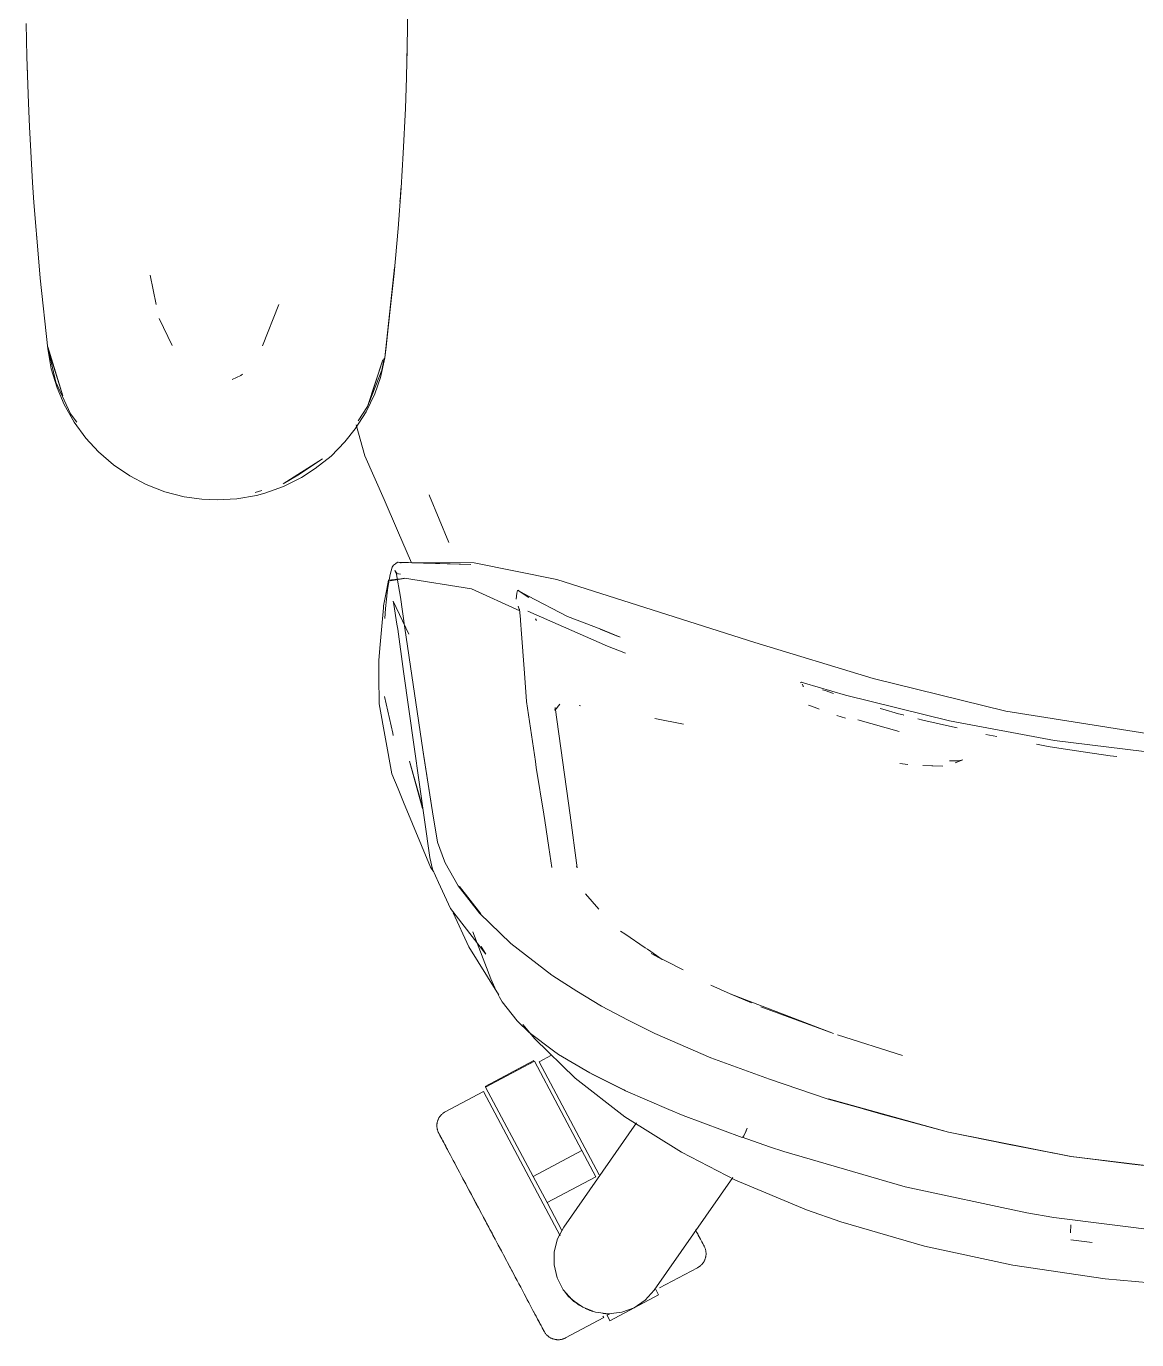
# Model space of a CAD drawing. Header units: millimetres. Extents: x 155927 to 295199, y -4084 to 97293.
# Drawn here: x 168402.3 to 168684.1, y 23020 to 23353.4 of the extents above; entities that cross this region are included whole.
import ezdxf

# ---------------------------------------------------------------- set-up
doc = ezdxf.new("R2010")
doc.units = ezdxf.units.MM
doc.header["$MEASUREMENT"] = 0
doc.layers.add('G-IMPT', color=8, linetype='CONTINUOUS', lineweight=9)
doc.layers.add('I-FURN', color=8, linetype='CONTINUOUS', lineweight=9)

msp = doc.modelspace()

# ---------------------------------------------------------------- linework, layer by layer
at = {"layer": 'G-IMPT'}
for p, q in [((168499.09, 23352.67), (168499.16, 23358.14)), ((168402.32, 23354.03), (168402.49, 23345.61)), ((168499.09, 23352.67), (168498.79, 23340.37)), ((168498.95, 23345.89), (168498.95, 23347.97)), ((168402.88, 23333.86), (168402.49, 23345.61)), ((168402.63, 23340.68), (168402.61, 23342.17)), ((168402.74, 23338.74), (168402.63, 23340.68)), ((168498.5, 23332.49), (168498.79, 23340.37)), ((168402.88, 23333.86), (168403.13, 23327.83)), ((168498.5, 23332.49), (168497.96, 23321.18)), ((168403.94, 23313.69), (168403.13, 23327.83)), ((168497.4, 23312.31), (168497.96, 23321.18)), ((168404.27, 23308.6), (168403.94, 23313.69)), ((168497.4, 23312.31), (168496.67, 23302.02)), ((168497.26, 23310.27), (168497.13, 23308.85)), ((168497.26, 23310.27), (168497.35, 23312.17)), ((168404.27, 23308.6), (168405.51, 23293.55)), ((168404.92, 23300.42), (168405.08, 23298.75)), ((168495.69, 23290.62), (168496.67, 23302.02)), ((168405.51, 23293.55), (168405.86, 23289.42)), ((168433.73, 23290.21), (168435.31, 23282.77)), ((168493.33, 23269.19), (168495.79, 23292.14)), ((168493.33, 23269.19), (168495.69, 23290.62)), ((168495.79, 23292.14), (168493.67, 23272.01)), ((168405.86, 23289.42), (168407.76, 23271.49)), ((168466.43, 23282.71), (168462.29, 23272.28)), ((168439.34, 23272.38), (168436.07, 23279.16)), ((168407.76, 23272.01), (168411.6, 23259.54)), ((168407.76, 23272.01), (168408.68, 23268.69)), ((168407.76, 23271.49), (168408.66, 23266.45)), ((168409.81, 23263.04), (168407.89, 23271.44)), ((168493.33, 23269.19), (168493.67, 23272.01)), ((168410.13, 23261.58), (168408.66, 23266.45)), ((168411.6, 23259.54), (168408.68, 23268.69)), ((168488.93, 23256.84), (168492.75, 23268.69)), ((168489.84, 23259.54), (168492.75, 23268.69)), ((168493.33, 23269.19), (168492.18, 23264.23)), ((168493.12, 23269.11), (168492.54, 23266.06)), ((168409.81, 23263.04), (168413.55, 23254.97)), ((168454.54, 23263.74), (168456.76, 23264.76)), ((168456.76, 23264.76), (168457.22, 23265.05)), ((168492.54, 23266.06), (168489.34, 23257.87)), ((168490.73, 23260.09), (168492.18, 23264.23)), ((168411.94, 23257.35), (168410.13, 23261.58)), ((168488.54, 23255.51), (168490.73, 23260.09)), ((168488.93, 23256.84), (168489.84, 23259.54)), ((168411.94, 23257.35), (168414.45, 23252.91)), ((168488.93, 23256.84), (168486.51, 23253.26)), ((168489.21, 23257.54), (168488.93, 23256.84)), ((168415.14, 23252.86), (168413.55, 23254.97)), ((168417.44, 23248.82), (168414.45, 23252.91)), ((168488.54, 23255.51), (168485.81, 23251.19)), ((168483.19, 23247.88), (168485.81, 23251.19)), ((168488.25, 23244.35), (168486, 23252.17)), ((168417.44, 23248.82), (168420.61, 23245.38)), ((168479.64, 23244.27), (168483.19, 23247.88)), ((168424.45, 23242.06), (168420.61, 23245.38)), ((168467.51, 23237.23), (168477.46, 23243.55)), ((168471.19, 23239.39), (168477.46, 23243.55)), ((168479.64, 23244.27), (168475.66, 23241.09)), ((168488.25, 23244.35), (168493.11, 23233.23)), ((168428.61, 23239.23), (168424.45, 23242.06)), ((168472.12, 23238.82), (168475.66, 23241.09)), ((168428.61, 23239.23), (168432.78, 23237.04)), ((168432.78, 23237.04), (168437.49, 23235.21)), ((168467.61, 23236.58), (168462.83, 23234.87)), ((168467.51, 23237.23), (168471.19, 23239.39)), ((168467.61, 23236.58), (168472.12, 23238.82)), ((168442.36, 23233.95), (168437.49, 23235.21)), ((168442.36, 23233.95), (168446.87, 23233.3)), ((168450.72, 23233.13), (168446.87, 23233.3)), ((168450.72, 23233.13), (168455.76, 23233.42)), ((168455.76, 23233.42), (168460.71, 23234.3)), ((168462.06, 23235.56), (168460.37, 23235.05)), ((168460.71, 23234.3), (168462.83, 23234.87)), ((168493.11, 23233.23), (168496.53, 23225.39)), ((168504.53, 23234.45), (168504.64, 23234.19)), ((168509.56, 23222.33), (168504.64, 23234.19)), ((168496.53, 23225.39), (168500.1, 23217.22)), ((168495.48, 23216.59), (168495.16, 23216.06)), ((168495.48, 23216.59), (168495.97, 23216.97)), ((168496.55, 23217.36), (168495.97, 23216.97)), ((168496.55, 23217.36), (168497.41, 23217.17)), ((168515.11, 23216.75), (168496.66, 23217.33)), ((168496.66, 23217.33), (168497.13, 23217.23)), ((168515.11, 23216.75), (168497.13, 23217.23)), ((168515.99, 23217.19), (168497.13, 23217.23)), ((168497.13, 23217.23), (168497.3, 23217.2)), ((168497.41, 23217.17), (168497.3, 23217.2)), ((168536.95, 23212.99), (168515.99, 23217.19)), ((168494.07, 23210.91), (168494.61, 23214.19)), ((168498.21, 23213.21), (168494.26, 23212.82)), ((168494.61, 23214.19), (168495.16, 23216.06)), ((168494.67, 23212.59), (168498.25, 23213.27)), ((168494.67, 23212.59), (168498.21, 23213.21)), ((168496.2, 23214.7), (168495.8, 23215.2)), ((168496.36, 23214.11), (168495.8, 23215.2)), ((168496.36, 23214.11), (168496.19, 23214.73)), ((168496.19, 23214.73), (168497.3, 23208.46)), ((168496.74, 23214.38), (168496.2, 23214.7)), ((168496.74, 23214.38), (168497.24, 23214.3)), ((168515.29, 23210.56), (168498.25, 23213.27)), ((168587.19, 23197), (168536.95, 23212.99)), ((168493.81, 23210.5), (168493, 23206.25)), ((168493.48, 23205.61), (168493.99, 23210.3)), ((168493.81, 23210.5), (168494.26, 23212.82)), ((168494.07, 23210.91), (168493.99, 23210.3)), ((168515.29, 23210.56), (168527.59, 23204.97)), ((168526.82, 23209.48), (168526.97, 23210.17)), ((168526.97, 23210.17), (168527.1, 23210.2)), ((168527.1, 23210.2), (168527.27, 23210.23)), ((168527.1, 23210.2), (168529.81, 23208.36)), ((168527.1, 23210.2), (168529.56, 23208.85)), ((168492.96, 23205.78), (168493, 23206.25)), ((168499.4, 23199.06), (168495.39, 23207.49)), ((168495.39, 23207.49), (168495.54, 23206.62)), ((168495.54, 23206.62), (168496.37, 23201.6)), ((168498.41, 23200.61), (168497.3, 23208.46)), ((168526.66, 23207.95), (168526.82, 23209.48)), ((168527.14, 23206.22), (168527.41, 23205.45)), ((168539.67, 23203.57), (168529.56, 23208.85)), ((168492.15, 23196.46), (168492.96, 23205.78)), ((168493.48, 23205.61), (168493.26, 23203.02)), ((168527.43, 23205.38), (168527.41, 23205.45)), ((168527.72, 23202.92), (168527.43, 23205.38)), ((168527.72, 23202.92), (168527.76, 23202.55)), ((168549.77, 23196.02), (168529.61, 23204.94)), ((168531.78, 23202.56), (168531.51, 23203)), ((168539.67, 23203.57), (168548.14, 23200.31)), ((168496.37, 23201.6), (168496.59, 23200.31)), ((168498.02, 23189.64), (168496.59, 23200.31)), ((168502.97, 23169.73), (168498.41, 23200.61)), ((168528.01, 23199.14), (168527.76, 23202.55)), ((168553.03, 23198.3), (168547.93, 23200.32)), ((168547.93, 23200.32), (168552.46, 23198.53)), ((168548.14, 23200.31), (168553.03, 23198.3)), ((168492.15, 23196.46), (168491.81, 23192.5)), ((168528.01, 23199.14), (168528.65, 23190.3)), ((168587.19, 23197), (168617.17, 23187.82)), ((168554.36, 23194.27), (168549.77, 23196.02)), ((168491.81, 23192.5), (168491.81, 23188.33)), ((168498.02, 23189.64), (168504.7, 23142.43)), ((168529.27, 23182.05), (168528.65, 23190.3)), ((168491.84, 23181.36), (168491.81, 23188.33)), ((168598.76, 23186.77), (168598.99, 23186.86)), ((168598.99, 23186.86), (168599.22, 23186.81)), ((168599.53, 23185.77), (168599.15, 23186.38)), ((168599.22, 23186.81), (168599.52, 23186.73)), ((168599.52, 23186.73), (168599.79, 23186.67)), ((168610.21, 23183.59), (168599.79, 23186.67)), ((168650.85, 23179.51), (168617.17, 23187.82)), ((168493.25, 23183.23), (168495.29, 23173.92)), ((168599.53, 23185.77), (168599.38, 23185.98)), ((168605.02, 23184.75), (168604.36, 23184.99)), ((168605.02, 23184.75), (168607.11, 23184.01)), ((168636.53, 23177.05), (168610.21, 23183.59)), ((168491.84, 23181.36), (168495.08, 23163.67)), ((168529.28, 23181.97), (168529.27, 23182.05)), ((168529.28, 23181.97), (168531.49, 23166.76)), ((168537.66, 23181.32), (168536.41, 23179.75)), ((168536.45, 23179.96), (168536.49, 23180.2)), ((168536.54, 23180.46), (168536.49, 23180.2)), ((168540.28, 23153.13), (168536.54, 23180.46)), ((168542.6, 23180.96), (168542.95, 23180.92)), ((168602.46, 23180.47), (168600.8, 23181.08)), ((168602.46, 23180.47), (168603.47, 23180.09)), ((168619.64, 23180.01), (168618.95, 23180.22)), ((168623.64, 23178.9), (168619.64, 23180.01)), ((168569.08, 23176.28), (168561.82, 23177.7)), ((168610.22, 23177.75), (168608.01, 23178.48)), ((168613.31, 23177.31), (168623.78, 23174.38)), ((168623.64, 23178.9), (168624.78, 23178.58)), ((168624.78, 23178.58), (168624.96, 23178.53)), ((168629.8, 23177.28), (168628.5, 23177.61)), ((168629.8, 23177.28), (168636.55, 23175.72)), ((168636.53, 23177.05), (168663.2, 23172.11)), ((168650.85, 23179.51), (168688.76, 23173.51)), ((168495.29, 23173.92), (168495.45, 23173.35)), ((168638.52, 23175.27), (168636.55, 23175.72)), ((168648.57, 23173.07), (168645.76, 23173.61)), ((168502.97, 23169.73), (168505.3, 23154.54)), ((168658.67, 23171.14), (168661.58, 23170.59)), ((168663.2, 23170.34), (168661.58, 23170.59)), ((168663.2, 23172.11), (168690.12, 23168.82)), ((168668.83, 23169.49), (168663.2, 23170.34)), ((168499.57, 23166.85), (168502.93, 23154.96)), ((168499.57, 23166.85), (168502.82, 23154.86)), ((168503.06, 23169.13), (168505.36, 23153.97)), ((168503.06, 23169.13), (168505.3, 23154.54)), ((168531.49, 23166.76), (168531.73, 23165.21)), ((168626.03, 23166.02), (168623.94, 23166.23)), ((168638.89, 23166.94), (168636.59, 23166.91)), ((168636.73, 23166.9), (168636.59, 23166.91)), ((168639.94, 23167.16), (168637.99, 23166.47)), ((168638.89, 23166.94), (168639.94, 23167.16)), ((168668.83, 23169.49), (168677.35, 23168.2)), ((168677.35, 23168.2), (168679.01, 23168.01)), ((168495.08, 23163.67), (168496.67, 23159.81)), ((168531.73, 23165.21), (168533.6, 23153.43)), ((168634.88, 23165.62), (168629.83, 23165.71)), ((168629.83, 23165.71), (168632.1, 23165.63)), ((168634.88, 23165.62), (168632.1, 23165.63)), ((168498.06, 23156.44), (168496.67, 23159.81)), ((168504.86, 23139.99), (168498.06, 23156.44)), ((168506.66, 23146.3), (168505.36, 23153.97)), ((168533.86, 23151.78), (168533.6, 23153.43)), ((168540.28, 23153.13), (168542.06, 23139.77)), ((168534.92, 23144.94), (168533.86, 23151.78)), ((168508.41, 23141.5), (168506.66, 23146.3)), ((168534.92, 23144.94), (168535.67, 23139.87)), ((168504.7, 23142.43), (168505.35, 23139.43)), ((168505.63, 23138.82), (168504.86, 23139.99)), ((168508.41, 23141.5), (168508.63, 23141.08)), ((168511.92, 23135.25), (168508.63, 23141.08)), ((168542.06, 23139.77), (168541.91, 23140.24)), ((168506.91, 23136.07), (168505.35, 23139.43)), ((168509.98, 23129.49), (168506.91, 23136.07)), ((168517.34, 23128.28), (168511.92, 23135.25)), ((168512.24, 23135.02), (168517.64, 23128.07)), ((168512.24, 23135.02), (168514.83, 23131.65)), ((168547.56, 23129.27), (168544.22, 23133.18)), ((168517.64, 23128.07), (168514.83, 23131.65)), ((168518.89, 23117.84), (168509.98, 23129.49)), ((168514.6, 23119.73), (168510.62, 23128.36)), ((168517.34, 23128.28), (168525.24, 23120.55)), ((168515.66, 23123.5), (168520.17, 23111.59)), ((168554.19, 23123), (168553.09, 23123.75)), ((168559.32, 23119.51), (168554.19, 23123)), ((168521.73, 23108.28), (168514.6, 23119.73)), ((168518.89, 23117.84), (168517.78, 23119.79)), ((168525.24, 23120.55), (168535.67, 23112.53)), ((168559.9, 23119.11), (168559.32, 23119.51)), ((168563.66, 23116.55), (168559.9, 23119.11)), ((168563.66, 23116.55), (168560.88, 23118.06)), ((168568.99, 23113.87), (168560.88, 23118.06)), ((168521.24, 23109.36), (168520.17, 23111.59)), ((168535.67, 23112.53), (168535.93, 23112.36)), ((168542.03, 23108.47), (168535.93, 23112.36)), ((168576.03, 23110), (168580.88, 23107.8)), ((168522.42, 23106.93), (168521.24, 23109.36)), ((168521.73, 23108.28), (168522.23, 23107.52)), ((168522.42, 23106.93), (168523.03, 23105.79)), ((168542.03, 23108.47), (168548.26, 23104.71)), ((168580.88, 23107.8), (168586.32, 23105.49)), ((168580.88, 23107.8), (168587.96, 23105.08)), ((168523.03, 23105.79), (168526.89, 23100.93)), ((168555.05, 23101.14), (168548.26, 23104.71)), ((168589.69, 23104.42), (168587.96, 23105.08)), ((168607.13, 23097.7), (168588.73, 23104.52)), ((168607.13, 23097.7), (168589.69, 23104.42)), ((168529.92, 23098.03), (168526.89, 23100.93)), ((168528.34, 23100.04), (168531.34, 23096.36)), ((168555.05, 23101.14), (168561.77, 23097.75)), ((168529.92, 23098.03), (168536.05, 23093.32)), ((168531.34, 23096.36), (168541.63, 23086.4)), ((168576, 23091.57), (168561.77, 23097.75)), ((168624.61, 23092.17), (168608.12, 23097.42)), ((168536.05, 23093.32), (168537.34, 23092.45)), ((168624.61, 23092.17), (168621.17, 23093.25)), ((168545.34, 23087.72), (168537.34, 23092.45)), ((168576, 23091.57), (168590.88, 23086.11)), ((168554.23, 23076.6), (168541.63, 23086.4)), ((168553.95, 23083.41), (168545.34, 23087.72)), ((168554.39, 23083.19), (168545.34, 23087.72)), ((168545.34, 23087.72), (168545.94, 23087.42)), ((168554.39, 23083.19), (168545.94, 23087.42)), ((168553.95, 23083.41), (168554.39, 23083.19)), ((168554.39, 23083.19), (168565.35, 23078.42)), ((168605.79, 23081.11), (168590.88, 23086.11)), ((168636.29, 23072.72), (168605.79, 23081.11)), ((168619.05, 23077.38), (168605.88, 23081.15)), ((168636.29, 23072.72), (168605.88, 23081.15)), ((168554.23, 23076.6), (168568.53, 23067.62)), ((168565.35, 23078.42), (168569.03, 23076.94)), ((168569.03, 23076.94), (168583.99, 23071.37)), ((168619.05, 23077.38), (168636.29, 23072.72)), ((168584.77, 23072.64), (168585.2, 23073.69)), ((168584.77, 23072.64), (168584.97, 23073.1)), ((168585.2, 23073.69), (168584.97, 23073.1)), ((168583.99, 23071.37), (168584.12, 23071.41)), ((168584.12, 23071.41), (168583.99, 23071.41)), ((168583.99, 23071.41), (168590.92, 23069)), ((168584.12, 23071.41), (168584.39, 23071.81)), ((168584.12, 23071.41), (168584.17, 23071.42)), ((168584.39, 23071.81), (168584.17, 23071.42)), ((168584.77, 23072.64), (168584.39, 23071.81)), ((168584.49, 23071.99), (168584.39, 23071.81)), ((168584.77, 23072.64), (168584.49, 23071.99)), ((168636.29, 23072.72), (168667.42, 23066.55)), ((168636.29, 23072.72), (168651.31, 23069.65)), ((168636.29, 23072.72), (168667.34, 23066.55)), ((168667.42, 23066.55), (168651.31, 23069.65)), ((168568.53, 23067.62), (168582.31, 23060.53)), ((168594.53, 23067.81), (168590.92, 23069)), ((168625.36, 23058.86), (168594.53, 23067.81)), ((168698.93, 23062.72), (168667.34, 23066.55)), ((168698.97, 23062.76), (168667.42, 23066.55)), ((168667.42, 23066.55), (168682.9, 23064.6)), ((168698.97, 23062.76), (168682.9, 23064.6)), ((168600.28, 23053.02), (168582.31, 23060.53)), ((168625.36, 23058.86), (168656.15, 23052.2)), ((168609.01, 23049.94), (168600.28, 23053.02)), ((168609.01, 23049.94), (168630.26, 23043.77)), ((168663.07, 23051.01), (168656.15, 23052.2)), ((168693.24, 23047.2), (168663.07, 23051.01)), ((168667.38, 23049.22), (168667.31, 23047.13)), ((168667.31, 23047.13), (168667.31, 23047.24)), ((168630.26, 23043.77), (168652.62, 23038.95)), ((168667.34, 23045.36), (168672.75, 23044.71)), ((168652.62, 23038.95), (168676.04, 23035.46)), ((168676.04, 23035.46), (168701.61, 23033.2))]:
    msp.add_line(p, q, dxfattribs=at)
at = {"layer": 'I-FURN'}
for p, q in [((168531.14, 23090.91), (168518.77, 23084.33)), ((168518.87, 23084.16), (168531.23, 23090.73)), ((168531.23, 23090.73), (168543.3, 23068.03)), ((168535.61, 23092.23), (168532.46, 23090.55)), ((168532.46, 23090.55), (168547.71, 23061.85)), ((168518.33, 23083.04), (168508.64, 23077.89)), ((168518.33, 23083.04), (168537.79, 23046.43)), ((168530.94, 23061.45), (168518.87, 23084.16)), ((168506.95, 23076.16), (168507.02, 23076.3)), ((168507.02, 23076.3), (168507.1, 23076.44)), ((168507.1, 23076.44), (168507.19, 23076.58)), ((168507.19, 23076.58), (168507.28, 23076.71)), ((168507.28, 23076.71), (168507.38, 23076.84)), ((168507.38, 23076.84), (168507.48, 23076.96)), ((168507.48, 23076.96), (168507.59, 23077.08)), ((168507.59, 23077.08), (168507.7, 23077.2)), ((168507.7, 23077.2), (168507.82, 23077.31)), ((168507.82, 23077.31), (168507.94, 23077.41)), ((168507.94, 23077.41), (168508.07, 23077.52)), ((168508.07, 23077.52), (168508.2, 23077.61)), ((168508.2, 23077.61), (168508.33, 23077.7)), ((168508.33, 23077.7), (168508.47, 23077.79)), ((168508.47, 23077.79), (168508.61, 23077.87)), ((168508.61, 23077.87), (168508.64, 23077.89)), ((168506.51, 23074.46), (168506.52, 23074.62)), ((168506.51, 23074.29), (168506.51, 23074.46)), ((168506.51, 23074.13), (168506.51, 23074.29)), ((168506.52, 23073.97), (168506.51, 23074.13)), ((168506.52, 23074.62), (168506.53, 23074.78)), ((168506.54, 23073.81), (168506.52, 23073.97)), ((168506.53, 23074.78), (168506.55, 23074.94)), ((168506.56, 23073.65), (168506.54, 23073.81)), ((168506.55, 23074.94), (168506.58, 23075.1)), ((168506.59, 23073.49), (168506.56, 23073.65)), ((168506.58, 23075.1), (168506.61, 23075.25)), ((168506.63, 23073.34), (168506.59, 23073.49)), ((168506.61, 23075.25), (168506.65, 23075.41)), ((168506.67, 23073.18), (168506.63, 23073.34)), ((168506.65, 23075.41), (168506.7, 23075.56)), ((168506.72, 23073.03), (168506.67, 23073.18)), ((168506.7, 23075.56), (168506.75, 23075.72)), ((168506.78, 23072.88), (168506.72, 23073.03)), ((168506.75, 23075.72), (168506.81, 23075.87)), ((168506.84, 23072.73), (168506.78, 23072.88)), ((168506.81, 23075.87), (168506.88, 23076.01)), ((168506.88, 23076.01), (168506.95, 23076.16)), ((168538.69, 23048.62), (168557.19, 23075.05)), ((168506.9, 23072.58), (168506.84, 23072.73)), ((168506.98, 23072.44), (168506.9, 23072.58)), ((168506.98, 23072.43), (168506.98, 23072.44)), ((168506.98, 23072.44), (168506.99, 23072.42)), ((168507, 23072.39), (168506.98, 23072.43)), ((168506.99, 23072.42), (168507.02, 23072.36)), ((168507.05, 23072.31), (168507, 23072.39)), ((168507.02, 23072.36), (168507.07, 23072.26)), ((168507.11, 23072.19), (168507.05, 23072.31)), ((168507.07, 23072.26), (168507.15, 23072.12)), ((168507.2, 23072.02), (168507.11, 23072.19)), ((168507.15, 23072.12), (168507.24, 23071.94)), ((168507.3, 23071.82), (168507.2, 23072.02)), ((168507.24, 23071.94), (168507.36, 23071.72)), ((168507.43, 23071.58), (168507.3, 23071.82)), ((168507.36, 23071.72), (168507.5, 23071.46)), ((168507.58, 23071.3), (168507.43, 23071.58)), ((168507.5, 23071.46), (168507.66, 23071.16)), ((168507.75, 23070.99), (168507.58, 23071.3)), ((168507.66, 23071.16), (168507.83, 23070.83)), ((168507.94, 23070.63), (168507.75, 23070.99)), ((168507.83, 23070.83), (168508.03, 23070.45)), ((168508.15, 23070.24), (168507.94, 23070.63)), ((168508.03, 23070.45), (168508.25, 23070.04)), ((168508.38, 23069.81), (168508.15, 23070.24)), ((168508.25, 23070.04), (168508.49, 23069.6)), ((168508.62, 23069.34), (168508.38, 23069.81)), ((168508.49, 23069.6), (168508.74, 23069.12)), ((168508.89, 23068.84), (168508.62, 23069.34)), ((168508.74, 23069.12), (168509.02, 23068.6)), ((168509.18, 23068.3), (168508.89, 23068.84)), ((168509.02, 23068.6), (168509.31, 23068.05)), ((168509.48, 23067.74), (168509.18, 23068.3)), ((168509.31, 23068.05), (168509.62, 23067.46)), ((168509.62, 23067.46), (168509.95, 23066.85)), ((168509.95, 23066.85), (168510.29, 23066.2)), ((168530.94, 23061.45), (168543.3, 23068.03)), ((168543.3, 23068.03), (168546.83, 23061.38)), ((168510.29, 23066.2), (168510.66, 23065.52)), ((168510.66, 23065.52), (168511.03, 23064.81)), ((168511.03, 23064.81), (168511.42, 23064.08)), ((168511.42, 23064.08), (168511.83, 23063.32)), ((168511.83, 23063.32), (168512.25, 23062.53)), ((168512.25, 23062.53), (168512.68, 23061.72)), ((168512.68, 23061.72), (168513.12, 23060.88)), ((168513.37, 23060.42), (168512.92, 23061.27)), ((168513.12, 23060.88), (168513.58, 23060.03)), ((168513.83, 23059.55), (168513.37, 23060.42)), ((168513.58, 23060.03), (168514.04, 23059.15)), ((168514.3, 23058.67), (168513.83, 23059.55)), ((168534.47, 23054.81), (168530.94, 23061.45)), ((168534.47, 23054.81), (168546.83, 23061.38)), ((168581.63, 23061.16), (168561.61, 23032.57)), ((168514.04, 23059.15), (168514.52, 23058.25)), ((168514.78, 23057.76), (168514.3, 23058.67)), ((168514.52, 23058.25), (168515.01, 23057.34)), ((168515.27, 23056.84), (168514.78, 23057.76)), ((168515.01, 23057.34), (168515.5, 23056.41)), ((168515.77, 23055.9), (168515.27, 23056.84)), ((168515.5, 23056.41), (168516, 23055.47)), ((168516.28, 23054.95), (168515.77, 23055.9)), ((168516, 23055.47), (168516.51, 23054.51)), ((168516.79, 23053.99), (168516.28, 23054.95)), ((168516.51, 23054.51), (168517.03, 23053.54)), ((168517.31, 23053.01), (168516.79, 23053.99)), ((168517.03, 23053.54), (168517.55, 23052.56)), ((168517.83, 23052.03), (168517.31, 23053.01)), ((168538.22, 23047.75), (168534.47, 23054.81)), ((168517.55, 23052.56), (168518.07, 23051.57)), ((168518.36, 23051.04), (168517.83, 23052.03)), ((168518.07, 23051.57), (168518.6, 23050.58)), ((168518.89, 23050.04), (168518.36, 23051.04)), ((168518.6, 23050.58), (168519.13, 23049.58)), ((168519.42, 23049.04), (168518.89, 23050.04)), ((168519.13, 23049.58), (168519.66, 23048.58)), ((168519.95, 23048.03), (168519.42, 23049.04)), ((168519.66, 23048.58), (168520.2, 23047.57)), ((168520.49, 23047.03), (168519.95, 23048.03)), ((168520.2, 23047.57), (168520.73, 23046.57)), ((168521.02, 23046.02), (168520.49, 23047.03)), ((168520.73, 23046.57), (168521.27, 23045.56)), ((168537.1, 23045.64), (168538.69, 23048.62)), ((168572.13, 23047.89), (168572.41, 23047.36)), ((168572.56, 23047.08), (168572.28, 23047.6)), ((168572.41, 23047.36), (168572.68, 23046.86)), ((168572.81, 23046.6), (168572.56, 23047.08)), ((168572.68, 23046.86), (168572.93, 23046.39)), ((168573.05, 23046.15), (168572.81, 23046.6)), ((168572.93, 23046.39), (168573.15, 23045.96)), ((168521.56, 23045.02), (168521.02, 23046.02)), ((168521.27, 23045.56), (168521.8, 23044.56)), ((168522.09, 23044.02), (168521.56, 23045.02)), ((168521.8, 23044.56), (168522.33, 23043.56)), ((168522.62, 23043.03), (168522.09, 23044.02)), ((168522.33, 23043.56), (168522.86, 23042.57)), ((168523.14, 23042.04), (168522.62, 23043.03)), ((168536.27, 23042.37), (168537.1, 23045.64)), ((168573.27, 23045.74), (168573.05, 23046.15)), ((168573.15, 23045.96), (168573.36, 23045.57)), ((168573.47, 23045.37), (168573.27, 23045.74)), ((168573.36, 23045.57), (168573.55, 23045.21)), ((168573.65, 23045.04), (168573.47, 23045.37)), ((168573.55, 23045.21), (168573.72, 23044.89)), ((168573.8, 23044.74), (168573.65, 23045.04)), ((168573.72, 23044.89), (168573.87, 23044.61)), ((168573.94, 23044.48), (168573.8, 23044.74)), ((168573.87, 23044.61), (168574, 23044.37)), ((168574.06, 23044.26), (168573.94, 23044.48)), ((168574, 23044.37), (168574.1, 23044.17)), ((168574.15, 23044.08), (168574.06, 23044.26)), ((168574.1, 23044.17), (168574.19, 23044.01)), ((168574.23, 23043.94), (168574.15, 23044.08)), ((168574.19, 23044.01), (168574.26, 23043.89)), ((168574.28, 23043.84), (168574.23, 23043.94)), ((168574.26, 23043.89), (168574.3, 23043.81)), ((168574.31, 23043.78), (168574.28, 23043.84)), ((168574.3, 23043.81), (168574.32, 23043.76)), ((168574.32, 23043.76), (168574.31, 23043.78)), ((168574.32, 23043.76), (168574.4, 23043.62)), ((168574.32, 23043.76), (168574.32, 23043.76)), ((168574.4, 23043.62), (168574.46, 23043.47)), ((168574.46, 23043.47), (168574.53, 23043.32)), ((168574.53, 23043.32), (168574.58, 23043.17)), ((168574.58, 23043.17), (168574.63, 23043.01)), ((168574.63, 23043.01), (168574.67, 23042.86)), ((168522.86, 23042.57), (168523.38, 23041.59)), ((168523.66, 23041.06), (168523.14, 23042.04)), ((168523.38, 23041.59), (168523.9, 23040.61)), ((168524.18, 23040.09), (168523.66, 23041.06)), ((168523.9, 23040.61), (168524.41, 23039.65)), ((168524.68, 23039.14), (168524.18, 23040.09)), ((168524.41, 23039.65), (168524.92, 23038.7)), ((168536.25, 23039), (168536.27, 23042.37)), ((168574.11, 23039.62), (168574.02, 23039.49)), ((168574.2, 23039.76), (168574.11, 23039.62)), ((168574.28, 23039.89), (168574.2, 23039.76)), ((168574.36, 23040.04), (168574.28, 23039.89)), ((168574.43, 23040.18), (168574.36, 23040.04)), ((168574.49, 23040.33), (168574.43, 23040.18)), ((168574.55, 23040.48), (168574.49, 23040.33)), ((168574.6, 23040.63), (168574.55, 23040.48)), ((168574.65, 23040.79), (168574.6, 23040.63)), ((168574.69, 23040.94), (168574.65, 23040.79)), ((168574.67, 23042.86), (168574.71, 23042.7)), ((168574.72, 23041.1), (168574.69, 23040.94)), ((168574.71, 23042.7), (168574.74, 23042.54)), ((168574.75, 23041.26), (168574.72, 23041.1)), ((168574.74, 23042.54), (168574.76, 23042.38)), ((168574.77, 23041.42), (168574.75, 23041.26)), ((168574.76, 23042.38), (168574.78, 23042.22)), ((168574.79, 23041.58), (168574.77, 23041.42)), ((168574.78, 23042.22), (168574.79, 23042.06)), ((168574.79, 23042.06), (168574.8, 23041.9)), ((168574.8, 23041.9), (168574.79, 23041.74)), ((168574.79, 23041.74), (168574.79, 23041.58)), ((168525.19, 23038.19), (168524.68, 23039.14)), ((168524.92, 23038.7), (168525.42, 23037.76)), ((168525.68, 23037.26), (168525.19, 23038.19)), ((168525.42, 23037.76), (168525.91, 23036.84)), ((168526.17, 23036.35), (168525.68, 23037.26)), ((168525.91, 23036.84), (168526.39, 23035.93)), ((168537.03, 23035.72), (168536.25, 23039)), ((168562.97, 23033.16), (168572.66, 23038.31)), ((168572.7, 23038.33), (168572.66, 23038.31)), ((168572.84, 23038.41), (168572.7, 23038.33)), ((168572.97, 23038.49), (168572.84, 23038.41)), ((168573.11, 23038.59), (168572.97, 23038.49)), ((168573.24, 23038.68), (168573.11, 23038.59)), ((168573.36, 23038.78), (168573.24, 23038.68)), ((168573.48, 23038.89), (168573.36, 23038.78)), ((168573.6, 23039), (168573.48, 23038.89)), ((168573.71, 23039.12), (168573.6, 23039)), ((168573.82, 23039.24), (168573.71, 23039.12)), ((168573.92, 23039.36), (168573.82, 23039.24)), ((168574.02, 23039.49), (168573.92, 23039.36)), ((168526.39, 23035.93), (168526.86, 23035.05)), ((168526.86, 23035.05), (168527.32, 23034.18)), ((168527.32, 23034.18), (168527.77, 23033.33)), ((168527.77, 23033.33), (168528.21, 23032.51)), ((168538.58, 23032.72), (168537.03, 23035.72)), ((168528.21, 23032.51), (168528.63, 23031.71)), ((168528.63, 23031.71), (168529.05, 23030.93)), ((168529.05, 23030.93), (168529.45, 23030.18)), ((168529.45, 23030.18), (168529.83, 23029.46)), ((168540.8, 23030.18), (168538.58, 23032.72)), ((168538.78, 23032.44), (168539.94, 23031.02)), ((168539.94, 23031.02), (168542.72, 23028.73)), ((168543.56, 23028.25), (168540.8, 23030.18)), ((168550.41, 23024.84), (168562.77, 23031.41)), ((168559.36, 23030.06), (168556.57, 23028.16)), ((168561.61, 23032.57), (168559.36, 23030.06)), ((168562.07, 23032.72), (168562.03, 23032.8)), ((168562.03, 23032.8), (168562.77, 23031.41)), ((168529.83, 23029.46), (168530.2, 23028.76)), ((168530.2, 23028.76), (168530.55, 23028.1)), ((168530.55, 23028.1), (168530.89, 23027.47)), ((168530.89, 23027.47), (168531.21, 23026.87)), ((168531.37, 23026.55), (168531.06, 23027.14)), ((168531.21, 23026.87), (168531.51, 23026.3)), ((168531.67, 23026), (168531.37, 23026.55)), ((168531.51, 23026.3), (168531.8, 23025.76)), ((168546.71, 23027.03), (168543.56, 23028.25)), ((168550.05, 23026.6), (168546.71, 23027.03)), ((168550.42, 23026.63), (168549.67, 23026.23)), ((168550.41, 23024.84), (168549.67, 23026.23)), ((168549.67, 23026.23), (168549.71, 23026.14)), ((168553.41, 23026.98), (168550.05, 23026.6)), ((168556.57, 23028.16), (168553.41, 23026.98)), ((168531.94, 23025.49), (168531.67, 23026)), ((168531.8, 23025.76), (168532.06, 23025.26)), ((168532.2, 23025), (168531.94, 23025.49)), ((168532.06, 23025.26), (168532.31, 23024.79)), ((168532.44, 23024.56), (168532.2, 23025)), ((168532.31, 23024.79), (168532.54, 23024.36)), ((168532.65, 23024.15), (168532.44, 23024.56)), ((168532.54, 23024.36), (168532.75, 23023.97)), ((168532.85, 23023.77), (168532.65, 23024.15)), ((168532.75, 23023.97), (168532.94, 23023.62)), ((168533.03, 23023.44), (168532.85, 23023.77)), ((168532.94, 23023.62), (168533.11, 23023.3)), ((168533.19, 23023.14), (168533.03, 23023.44)), ((168533.11, 23023.3), (168533.25, 23023.02)), ((168533.33, 23022.88), (168533.19, 23023.14)), ((168533.25, 23023.02), (168533.38, 23022.78)), ((168533.44, 23022.66), (168533.33, 23022.88)), ((168539.16, 23020.5), (168548.85, 23025.65)), ((168548.65, 23026.02), (168548.85, 23025.65)), ((168533.38, 23022.78), (168533.49, 23022.58)), ((168533.54, 23022.48), (168533.44, 23022.66)), ((168533.49, 23022.58), (168533.58, 23022.41)), ((168533.61, 23022.34), (168533.54, 23022.48)), ((168533.58, 23022.41), (168533.64, 23022.29)), ((168533.67, 23022.24), (168533.61, 23022.34)), ((168533.64, 23022.29), (168533.68, 23022.21)), ((168533.7, 23022.18), (168533.67, 23022.24)), ((168533.68, 23022.21), (168533.71, 23022.17)), ((168533.71, 23022.16), (168533.7, 23022.18)), ((168533.71, 23022.17), (168533.71, 23022.16)), ((168533.73, 23022.12), (168533.71, 23022.16)), ((168533.81, 23021.99), (168533.73, 23022.12)), ((168533.9, 23021.85), (168533.81, 23021.99)), ((168533.99, 23021.72), (168533.9, 23021.85)), ((168534.08, 23021.59), (168533.99, 23021.72)), ((168534.18, 23021.46), (168534.08, 23021.59)), ((168534.29, 23021.34), (168534.18, 23021.46)), ((168534.4, 23021.22), (168534.29, 23021.34)), ((168534.52, 23021.11), (168534.4, 23021.22)), ((168534.64, 23021), (168534.52, 23021.11)), ((168534.76, 23020.9), (168534.64, 23021)), ((168534.89, 23020.8), (168534.76, 23020.9)), ((168535.02, 23020.71), (168534.89, 23020.8)), ((168535.16, 23020.62), (168535.02, 23020.71)), ((168535.3, 23020.54), (168535.16, 23020.62)), ((168535.44, 23020.46), (168535.3, 23020.54)), ((168535.58, 23020.39), (168535.44, 23020.46)), ((168535.73, 23020.33), (168535.58, 23020.39)), ((168535.88, 23020.27), (168535.73, 23020.33)), ((168536.03, 23020.22), (168535.88, 23020.27)), ((168536.19, 23020.17), (168536.03, 23020.22)), ((168536.34, 23020.13), (168536.19, 23020.17)), ((168536.5, 23020.1), (168536.34, 23020.13)), ((168536.66, 23020.07), (168536.5, 23020.1)), ((168536.82, 23020.05), (168536.66, 23020.07)), ((168536.98, 23020.04), (168536.82, 23020.05)), ((168537.14, 23020.03), (168536.98, 23020.04)), ((168537.3, 23020.03), (168537.14, 23020.03)), ((168537.46, 23020.03), (168537.3, 23020.03)), ((168537.62, 23020.04), (168537.46, 23020.03)), ((168537.78, 23020.06), (168537.62, 23020.04)), ((168537.94, 23020.08), (168537.78, 23020.06)), ((168538.1, 23020.11), (168537.94, 23020.08)), ((168538.26, 23020.15), (168538.1, 23020.11)), ((168538.42, 23020.19), (168538.26, 23020.15)), ((168538.57, 23020.24), (168538.42, 23020.19)), ((168538.72, 23020.3), (168538.57, 23020.24)), ((168538.87, 23020.36), (168538.72, 23020.3)), ((168539.02, 23020.42), (168538.87, 23020.36)), ((168539.16, 23020.5), (168539.02, 23020.42))]:
    msp.add_line(p, q, dxfattribs=at)
for points in [[(168541.51, 23029.57), (168541.09, 23029.9), (168540.66, 23030.24), (168540.28, 23030.67)], [(168550.42, 23026.63), (168550.19, 23026.62), (168549.65, 23026.62), (168548.99, 23026.66), (168548.61, 23026.7)]]:
    msp.add_open_spline(points, degree=3, dxfattribs=at)
msp.add_open_spline([(168546.01, 23027.23), (168545.54, 23027.37), (168544.91, 23027.59), (168544.27, 23027.89), (168544.12, 23027.97)], degree=3, knots=[-0.6, -0.6, -0.6, -0.6, -0.5, -0.4680239, -0.4680239, -0.4680239, -0.4680239], dxfattribs=at)

doc.saveas('drawing.dxf')
